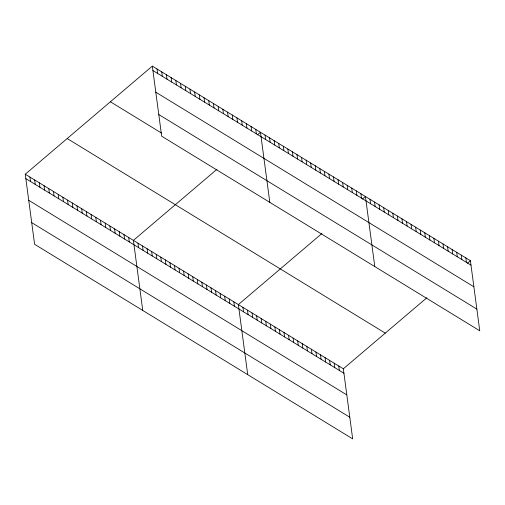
<?xml version="1.0" encoding="UTF-8"?>
<svg xmlns="http://www.w3.org/2000/svg" width="505" height="505" viewBox="0 0 505 505"><rect width="100%" height="100%" fill="white"/><g stroke="black" fill="none" stroke-linecap="round" stroke-linejoin="round"><path stroke-width="0.76" d="M25.25 174.212L343.331 368.801L352.679 438.883L34.599 244.294L25.25 174.212L152.321 66.117L470.401 260.706L479.75 330.788L161.669 136.198L152.321 66.117M216.916 169.327L133.396 240.374L142.751 310.455M257.474 134.822L260.466 132.278L269.815 202.36M321.881 233.544L238.36 304.584L247.715 374.672M362.438 199.039L365.431 196.489L374.786 266.577M343.331 368.801L426.845 297.754M467.403 263.257L470.401 260.706M152.914 70.549L470.988 265.138M155.799 92.213L473.879 286.802M158.778 114.534L476.859 309.123M110.387 101.783L161.436 133.017M67.184 138.54L385.264 333.13M25.843 178.644L343.924 373.239M28.735 200.308L346.809 394.904M31.708 222.629L349.788 417.225M465.837 257.916L466.424 262.348M461.273 255.126L461.86 259.557M456.709 252.33L457.296 256.767M452.145 249.539L452.733 253.971M447.581 246.749L448.175 251.181M443.018 243.953L443.611 248.391M438.454 241.163L439.047 245.594M433.89 238.373L434.483 242.804M429.326 235.576L429.919 240.014M424.762 232.786L425.355 237.224M420.198 229.996L420.791 234.427M415.634 227.206L416.227 231.637M411.07 224.409L411.663 228.847M406.506 221.619L407.099 226.051M401.942 218.829L402.535 223.261M397.378 216.033L397.972 220.47M392.814 213.243L393.408 217.674M388.25 210.452L388.844 214.884M383.686 207.662L384.28 212.094M379.122 204.866L379.716 209.304M374.558 202.076L375.152 206.507M369.995 199.286L370.588 203.717M360.867 193.699L361.46 198.13M356.303 190.909L356.896 195.34M351.739 188.112L352.332 192.55M347.175 185.322L347.768 189.754M342.611 182.532L343.204 186.964M338.053 179.742L338.64 184.173M333.489 176.946L334.076 181.383M328.925 174.156L329.512 178.587M324.362 171.365L324.949 175.797M319.798 168.569L320.385 173.007M315.234 165.779L315.821 170.21M338.767 366.011L339.36 370.443M310.67 162.989L311.257 167.42M334.203 363.221L334.796 367.653M306.106 160.199L306.693 164.63M329.639 360.425L330.232 364.863M301.542 157.402L302.129 161.84M325.075 357.635L325.668 362.066M296.978 154.612L297.571 159.043M320.511 354.845L321.104 359.276M292.414 151.822L293.007 156.253M315.947 352.048L316.54 356.486M287.85 149.025L288.443 153.463M311.383 349.258L311.976 353.689M283.286 146.235L283.879 150.667M306.819 346.468L307.412 350.899M278.722 143.445L279.315 147.877M302.255 343.678L302.849 348.109M274.158 140.649L274.752 145.087M297.691 340.881L298.285 345.319M269.594 137.859L270.188 142.29M293.127 338.091L293.721 342.523M265.03 135.069L265.624 139.5M288.563 335.301L289.157 339.732M283.999 332.505L284.593 336.942M255.764 129.4L256.357 133.831M279.435 329.715L280.029 334.146M251.061 126.521L251.654 130.953M274.871 326.924L275.465 331.356M246.358 123.643L246.951 128.081M270.308 324.134L270.901 328.566M241.661 120.771L242.248 125.202M265.744 321.338L266.337 325.776M236.959 117.892L237.546 122.324M261.18 318.548L261.773 322.979M232.256 115.014L232.843 119.451M256.616 315.758L257.209 320.189M227.553 112.142L228.146 116.573M252.052 312.961L252.645 317.399M222.85 109.263L223.444 113.694M247.488 310.171L248.081 314.602M218.147 106.385L218.741 110.822M242.924 307.381L243.517 311.812M213.445 103.512L214.038 107.944M208.742 100.634L209.335 105.065M233.802 301.794L234.389 306.226M204.039 97.755L204.632 102.193M229.238 299.004L229.825 303.436M199.342 94.877L199.93 99.315M224.674 296.214L225.262 300.645M194.64 92.005L195.227 96.436M220.111 293.418L220.698 297.855M189.937 89.126L190.53 93.558M215.547 290.627L216.134 295.059M185.234 86.248L185.827 90.685M210.983 287.837L211.57 292.269M180.531 83.376L181.125 87.807M206.419 285.041L207.006 289.479M175.828 80.497L176.422 84.928M201.855 282.251L202.442 286.682M171.126 77.618L171.719 82.056M197.291 279.461L197.878 283.892M166.423 74.746L167.016 79.178M192.727 276.671L193.32 281.102M161.726 71.868L162.313 76.299M188.163 273.874L188.756 278.312M157.023 68.989L157.611 73.427M183.599 271.084L184.192 275.515M179.035 268.294L179.629 272.725M174.471 265.497L175.065 269.935M169.907 262.707L170.501 267.139M165.343 259.917L165.937 264.349M160.779 257.121L161.373 261.558M156.215 254.331L156.809 258.762M151.651 251.541L152.245 255.972M147.088 248.75L147.681 253.182M142.524 245.954L143.117 250.392M137.96 243.164L138.553 247.595M128.693 237.495L129.286 241.927M123.99 234.617L124.584 239.054M119.294 231.744L119.881 236.176M114.591 228.866L115.178 233.297M109.888 225.987L110.481 230.419M105.185 223.109L105.779 227.547M100.482 220.237L101.076 224.668M95.78 217.358L96.373 221.79M91.077 214.48L91.67 218.917M86.374 211.608L86.967 216.039M81.677 208.729L82.264 213.16M76.975 205.851L77.562 210.288M72.272 202.978L72.859 207.41M67.569 200.1L68.162 204.531M62.866 197.221L63.46 201.659M58.163 194.343L58.757 198.781M53.461 191.471L54.054 195.902M48.758 188.592L49.351 193.024M44.061 185.714L44.648 190.151M39.358 182.842L39.946 187.273M34.656 179.963L35.243 184.394M29.953 177.085L30.546 181.522"/></g></svg>
